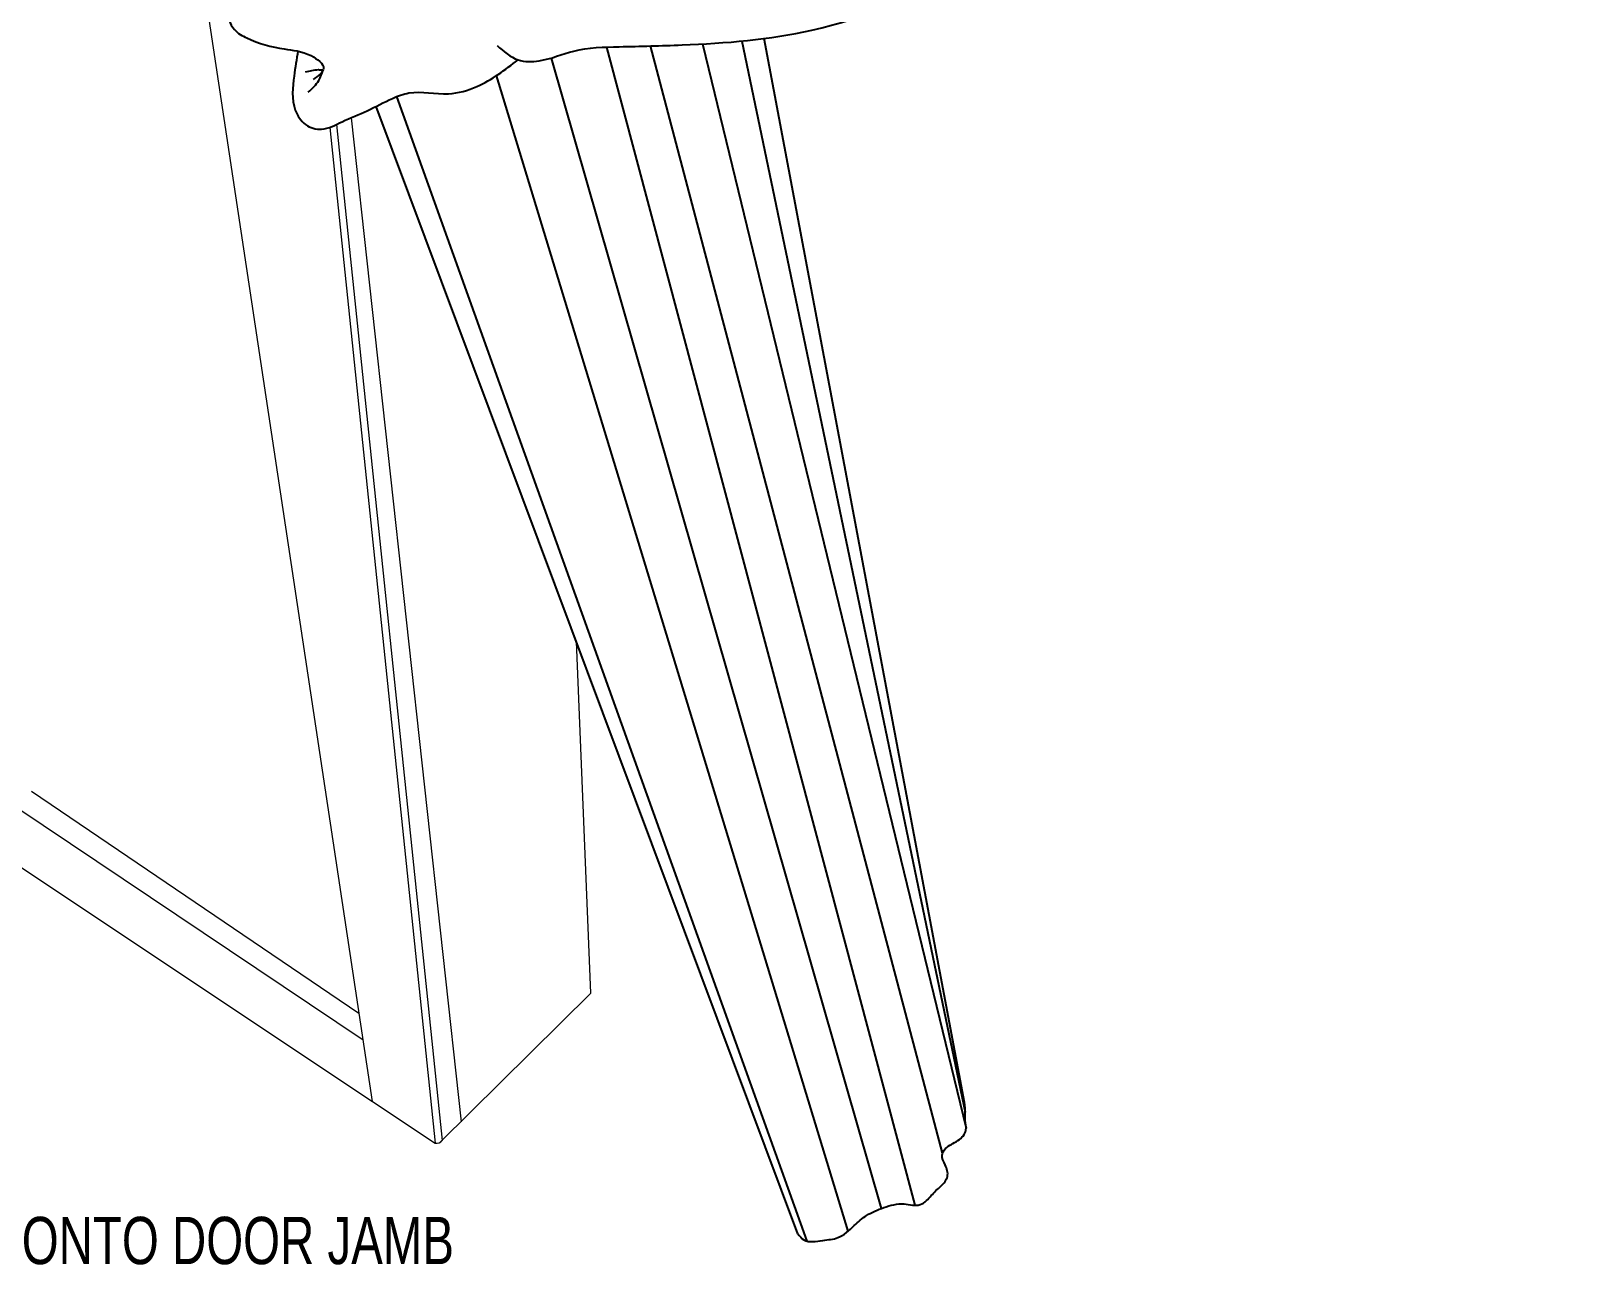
# Model space of a CAD drawing. Header units: inches. Extents: x -9 to 49, y -7 to 10.3.
# Drawn here: x 37.667 to 40.102, y 1.015 to 2.943 of the extents above; entities that cross this region are included whole.
import ezdxf

# ---------------------------------------------------------------- set-up
doc = ezdxf.new("R2010")
doc.units = ezdxf.units.IN
doc.header["$MEASUREMENT"] = 0
for name, color, linetype in [('A-ANNO-TXT', 7, 'Continuous'), ('A-LINE-HVY', 7, 'Continuous'), ('A-LINE-LIGHT', 7, 'Continuous'), ('A-LINE-SCREEN', 7, 'Continuous')]:
    doc.layers.add(name, color=color, linetype=linetype)

# ---------------------------------------------------------------- blocks, each defined once
blk = doc.blocks.new('block 128')
at = {"layer": 'A-LINE-SCREEN', "color": 8, "lineweight": 25}
blk.add_open_spline([(37.9885, 3.0044), (37.9823, 2.9957), (37.9762, 2.987), (37.9747, 2.9769), (37.9731, 2.966), (37.9769, 2.9535), (37.9843, 2.9452), (37.9895, 2.9394), (37.9965, 2.9356), (38.0036, 2.9323), (38.0224, 2.9237), (38.0425, 2.918), (38.0619, 2.9151), (38.0757, 2.913), (38.0891, 2.9123), (38.104, 2.9046), (38.1137, 2.8997), (38.124, 2.8917), (38.1237, 2.8846), (38.1233, 2.8785), (38.1153, 2.8729), (38.1072, 2.8673)], degree=3, knots=[0, 0, 0, 0, 1, 1, 1, 2, 2, 2, 3, 3, 3, 4, 4, 4, 5, 5, 5, 6, 6, 6, 7, 7, 7, 7], dxfattribs=at)
blk = doc.blocks.new('block 129')
at = {"layer": 'A-LINE-SCREEN', "color": 8, "lineweight": 25}
blk.add_open_spline([(38.0835, 2.9117), (38.0814, 2.8989), (38.0793, 2.886), (38.0775, 2.8728), (38.0751, 2.8549), (38.0734, 2.8363), (38.0795, 2.8194), (38.0827, 2.8107), (38.088, 2.8024), (38.0956, 2.7969), (38.1027, 2.7918), (38.1119, 2.7892), (38.1205, 2.7897), (38.1318, 2.7903), (38.1422, 2.7963), (38.1526, 2.8013), (38.1658, 2.8077), (38.1791, 2.8126), (38.192, 2.8186), (38.2051, 2.8247), (38.2179, 2.8319), (38.2313, 2.8379), (38.2397, 2.8416), (38.2483, 2.8448), (38.257, 2.8463), (38.2772, 2.8498), (38.2983, 2.8441), (38.319, 2.8451), (38.3343, 2.8459), (38.3493, 2.8502), (38.3632, 2.8564), (38.3867, 2.8668), (38.4071, 2.8824), (38.4275, 2.8981)], degree=3, knots=[0, 0, 0, 0, 1, 1, 1, 2, 2, 2, 3, 3, 3, 4, 4, 4, 5, 5, 5, 6, 6, 6, 7, 7, 7, 8, 8, 8, 9, 9, 9, 10, 10, 10, 11, 11, 11, 11], dxfattribs=at)
blk = doc.blocks.new('block 130')
at = {"layer": 'A-LINE-SCREEN', "color": 8, "lineweight": 25}
blk.add_open_spline([(38.3949, 2.9202), (38.4051, 2.9112), (38.4153, 2.9022), (38.4275, 2.8981), (38.4377, 2.8947), (38.4493, 2.8948), (38.4604, 2.8965), (38.4793, 2.8995), (38.4966, 2.9072), (38.5146, 2.9118), (38.5375, 2.9175), (38.5617, 2.918), (38.5857, 2.9186), (38.6186, 2.9193), (38.6511, 2.9201), (38.6837, 2.9214), (38.7517, 2.9241), (38.8204, 2.9293), (38.8866, 2.9444), (38.9694, 2.9632), (39.0481, 2.9977), (39.1286, 3.0268), (39.2047, 3.0544), (39.2825, 3.0773), (39.357, 3.1057), (39.4061, 3.1244), (39.4537, 3.1454), (39.5017, 3.1714), (39.5264, 3.1848), (39.5513, 3.1995), (39.5674, 3.2207), (39.5867, 3.246), (39.5933, 3.2807), (39.6068, 3.311), (39.6225, 3.3462), (39.6475, 3.3755), (39.6726, 3.4046), (39.8144, 3.5696), (39.9583, 3.7295), (40.1021, 3.8894)], degree=3, knots=[0, 0, 0, 0, 1, 1, 1, 2, 2, 2, 3, 3, 3, 4, 4, 4, 5, 5, 5, 6, 6, 6, 7, 7, 7, 8, 8, 8, 9, 9, 9, 10, 10, 10, 11, 11, 11, 12, 12, 12, 13, 13, 13, 13], dxfattribs=at)
blk = doc.blocks.new('block 137')
at = {"layer": 'A-LINE-SCREEN', "color": 8, "lineweight": 25}
blk.add_open_spline([(38.0955, 2.8793), (38.1022, 2.881), (38.1088, 2.8827), (38.1156, 2.8827), (38.1181, 2.8827), (38.1206, 2.8824), (38.1231, 2.8822)], degree=3, knots=[0, 0, 0, 0, 1, 1, 1, 2, 2, 2, 2], dxfattribs=at)
blk = doc.blocks.new('block 138')
at = {"layer": 'A-LINE-SCREEN', "color": 8, "lineweight": 25}
blk.add_open_spline([(38.0996, 2.8475), (38.1059, 2.8532), (38.1121, 2.859), (38.1163, 2.866), (38.1193, 2.871), (38.1212, 2.8766), (38.1231, 2.8822)], degree=3, knots=[0, 0, 0, 0, 1, 1, 1, 2, 2, 2, 2], dxfattribs=at)
blk = doc.blocks.new('block 282')
at = {"layer": 'A-LINE-HVY', "color": 7, "lineweight": 25}
blk.add_lwpolyline([(39.125, 1.2687), (38.812, 2.9313)], dxfattribs=at)
blk = doc.blocks.new('block 284')
at = {"layer": 'A-LINE-HVY', "color": 7, "lineweight": 25}
blk.add_lwpolyline([(38.8648, 1.0637), (38.2059, 2.8254)], dxfattribs=at)
blk = doc.blocks.new('block 288')
at = {"layer": 'A-LINE-HVY', "color": 7, "lineweight": 25}
blk.add_lwpolyline([(38.7774, 2.9274), (39.1262, 1.2538)], dxfattribs=at)
blk = doc.blocks.new('block 289')
at = {"layer": 'A-LINE-HVY', "color": 7, "lineweight": 25}
blk.add_lwpolyline([(39.0909, 1.1896), (38.6346, 2.9198)], dxfattribs=at)
blk = doc.blocks.new('block 292')
at = {"layer": 'A-LINE-HVY', "color": 7, "lineweight": 25}
blk.add_lwpolyline([(38.7157, 2.9229), (39.1276, 1.2289)], dxfattribs=at)
blk = doc.blocks.new('block 293')
at = {"layer": 'A-LINE-HVY', "color": 7, "lineweight": 25}
blk.add_lwpolyline([(39.0481, 1.1083), (38.5662, 2.918)], dxfattribs=at)
blk = doc.blocks.new('block 296')
at = {"layer": 'A-LINE-HVY', "color": 7, "lineweight": 25}
blk.add_lwpolyline([(38.4793, 2.9009), (38.9949, 1.1033)], dxfattribs=at)
blk = doc.blocks.new('block 297')
at = {"layer": 'A-LINE-HVY', "color": 7, "lineweight": 25}
blk.add_lwpolyline([(38.9431, 1.0678), (38.3939, 2.8736)], dxfattribs=at)
blk = doc.blocks.new('block 301')
at = {"layer": 'A-LINE-HVY', "color": 7, "lineweight": 25}
blk.add_lwpolyline([(38.2378, 2.8406), (38.8788, 1.0524)], dxfattribs=at)
blk = doc.blocks.new('block 438')
at = {"layer": 'A-LINE-LIGHT', "color": 7, "lineweight": 5}
blk.add_lwpolyline([(37.6521, 1.6358), (38.2001, 1.2706)], dxfattribs=at)
blk = doc.blocks.new('block 439')
at = {"layer": 'A-LINE-LIGHT', "color": 7, "lineweight": 5}
blk.add_lwpolyline([(38.1857, 1.3661), (37.6444, 1.7294)], dxfattribs=at)
blk = doc.blocks.new('block 440')
at = {"layer": 'A-LINE-LIGHT', "color": 7, "lineweight": 5}
blk.add_lwpolyline([(37.6674, 1.7555), (38.1786, 1.4087)], dxfattribs=at)
blk = doc.blocks.new('block 441')
at = {"layer": 'A-LINE-LIGHT', "color": 7, "lineweight": 5}
blk.add_lwpolyline([(38.2001, 1.2706), (37.6583, 4.8604)], dxfattribs=at)
blk = doc.blocks.new('block 442')
at = {"layer": 'A-LINE-LIGHT', "color": 7, "lineweight": 5}
blk.add_open_spline([(38.2001, 1.2706), (38.2001, 1.2706), (38.2981, 1.2053), (38.2981, 1.2053), (38.3022, 1.2045), (38.3064, 1.2062), (38.3087, 1.2097)], degree=3, knots=[0, 0, 0, 0, 1, 1, 1, 2, 2, 2, 2], dxfattribs=at)
blk = doc.blocks.new('block 444')
at = {"layer": 'A-LINE-LIGHT', "color": 7, "lineweight": 5}
blk.add_lwpolyline([(38.1665, 2.8076), (38.3385, 1.2387)], dxfattribs=at)
blk = doc.blocks.new('block 445')
at = {"layer": 'A-LINE-LIGHT', "color": 7, "lineweight": 5}
blk.add_lwpolyline([(38.5412, 1.44), (38.5186, 1.9894)], dxfattribs=at)
blk = doc.blocks.new('block 447')
at = {"layer": 'A-LINE-LIGHT', "color": 7, "lineweight": 5}
blk.add_lwpolyline([(38.3056, 1.2067), (38.5412, 1.44)], dxfattribs=at)
blk = doc.blocks.new('block 449')
at = {"layer": 'A-LINE-LIGHT', "color": 7, "lineweight": 5}
blk.add_lwpolyline([(38.1438, 2.797), (38.3087, 1.2097)], dxfattribs=at)
blk = doc.blocks.new('block 451')
at = {"layer": 'A-LINE-LIGHT', "color": 7, "lineweight": 5}
blk.add_lwpolyline([(38.1332, 2.7924), (38.2981, 1.2053)], dxfattribs=at)
blk = doc.blocks.new('block 663')
at = {"color": 7, "lineweight": 25}
blk.add_open_spline([(38.8648, 1.0637), (38.8677, 1.06), (38.8706, 1.0564), (38.8742, 1.0543), (38.8821, 1.0496), (38.8931, 1.0521), (38.9035, 1.0535), (38.912, 1.0547), (38.9201, 1.055), (38.9273, 1.0578), (38.9367, 1.0614), (38.9448, 1.0692), (38.9527, 1.0765), (38.959, 1.0824), (38.9652, 1.0881), (38.9722, 1.0926), (38.9803, 1.0977), (38.9895, 1.1014), (38.9988, 1.1047), (39.0092, 1.1083), (39.0198, 1.1114), (39.0308, 1.1105), (39.0394, 1.1098), (39.0482, 1.1068), (39.0558, 1.1093), (39.0594, 1.1105), (39.0627, 1.1129), (39.0656, 1.1156), (39.0711, 1.1205), (39.0753, 1.1262), (39.0805, 1.1312), (39.0853, 1.1359), (39.091, 1.14), (39.0949, 1.1457), (39.0965, 1.148), (39.0978, 1.1507), (39.0984, 1.1535), (39.0997, 1.1593), (39.0976, 1.1655), (39.0949, 1.1714), (39.0925, 1.1766), (39.0897, 1.1816), (39.0902, 1.1867), (39.0906, 1.1903), (39.0927, 1.194), (39.0953, 1.1968), (39.1006, 1.2026), (39.1081, 1.2048), (39.1148, 1.2093), (39.1208, 1.2133), (39.1262, 1.2192), (39.1273, 1.2257), (39.1282, 1.2307), (39.1266, 1.236), (39.1262, 1.2413), (39.1256, 1.247), (39.1264, 1.2525), (39.1262, 1.2581), (39.126, 1.2616), (39.1255, 1.2651), (39.125, 1.2687)], degree=3, knots=[0, 0, 0, 0, 1, 1, 1, 2, 2, 2, 3, 3, 3, 4, 4, 4, 5, 5, 5, 6, 6, 6, 7, 7, 7, 8, 8, 8, 9, 9, 9, 10, 10, 10, 11, 11, 11, 12, 12, 12, 13, 13, 13, 14, 14, 14, 15, 15, 15, 16, 16, 16, 17, 17, 17, 18, 18, 18, 19, 19, 19, 20, 20, 20, 20], dxfattribs=at)
blk = doc.blocks.new('block 827')
at = {"layer": 'A-ANNO-TXT', "color": 7, "insert": (36.9848, 1.0153), "char_height": 0.073909, "attachment_point": 7}
blk.add_mtext('\\fMyriad Pro|b0|i0|c0|p34;\\W0.75;PLACE RAM JAMB ONTO DOOR JAMB', dxfattribs=at)

msp = doc.modelspace()

# ---------------------------------------------------------------- block references
msp.add_blockref('block 663', (0, 0))
at = {"layer": 'A-ANNO-TXT'}
msp.add_blockref('block 827', (0, 0), dxfattribs=at)
at = {"layer": 'A-LINE-HVY'}
for name in ['block 292', 'block 288', 'block 282', 'block 296', 'block 293', 'block 289', 'block 297', 'block 284', 'block 301']:
    msp.add_blockref(name, (0, 0), dxfattribs=at)
at = {"layer": 'A-LINE-LIGHT'}
for name in ['block 441', 'block 444', 'block 451', 'block 449', 'block 445', 'block 440', 'block 439', 'block 438', 'block 447', 'block 442']:
    msp.add_blockref(name, (0, 0), dxfattribs=at)
at = {"layer": 'A-LINE-SCREEN'}
for name in ['block 130', 'block 128', 'block 129', 'block 137', 'block 138']:
    msp.add_blockref(name, (0, 0), dxfattribs=at)

doc.saveas('drawing.dxf')
